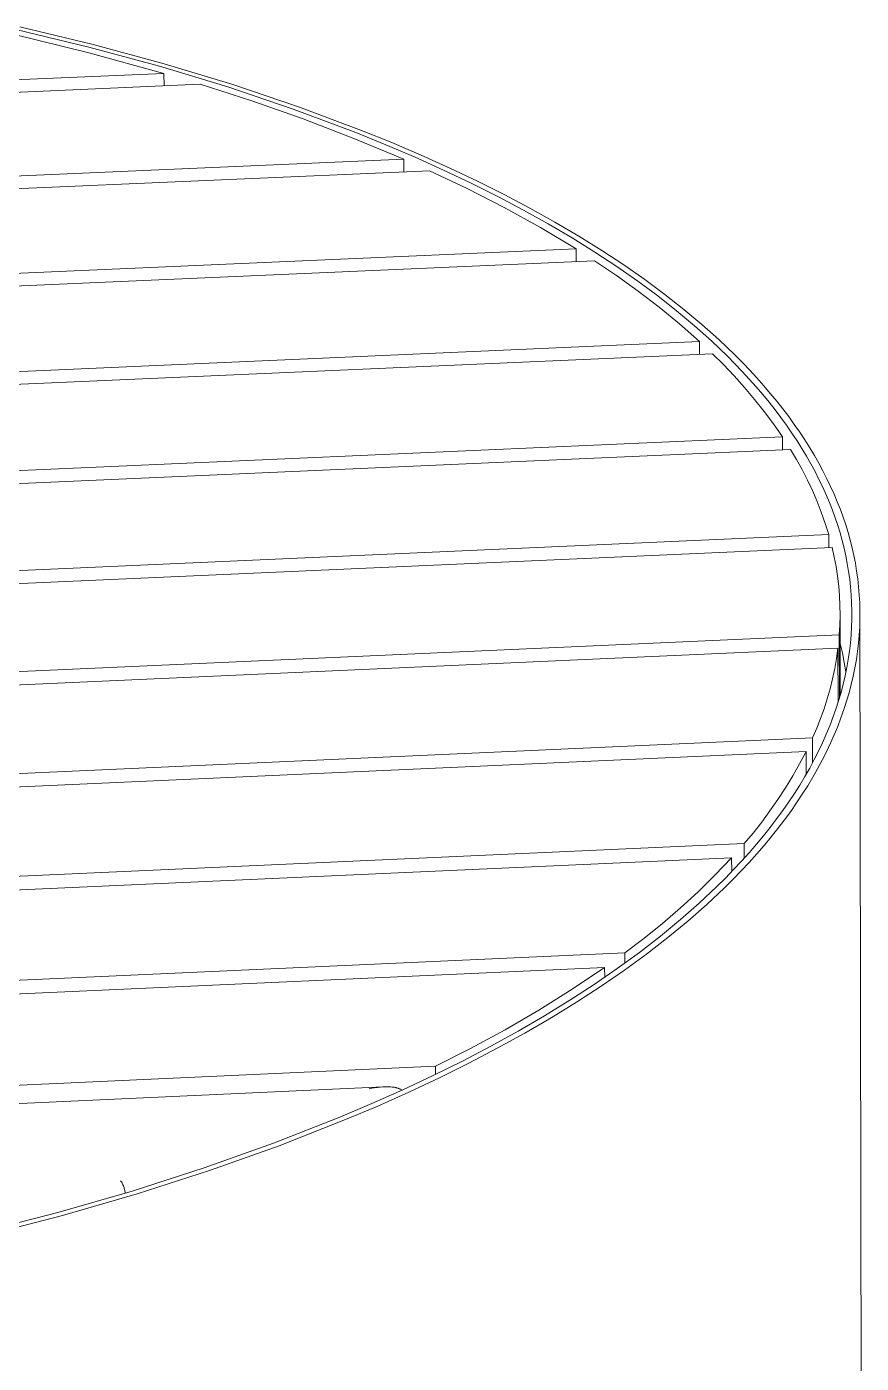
# Model space of a CAD drawing. Header units: inches. Extents: x 214 to 477, y -11 to 187.
# Drawn here: x 465.77 to 477.27, y 82.19 to 100.6 of the extents above; entities that cross this region are included whole.
import ezdxf

# ---------------------------------------------------------------- set-up
doc = ezdxf.new("R2010")
doc.units = ezdxf.units.IN
doc.layers.add('ZANO_R', color=7, linetype='Continuous', lineweight=0)

msp = doc.modelspace()

# ---------------------------------------------------------------- linework, layer by layer
at = {"layer": 'ZANO_R'}
for p, q in [((465.61946, 100.5615), (466.62382, 100.31855)), ((465.67526, 100.59854), (466.68428, 100.3545)), ((466.62569, 100.23937), (465.58368, 100.49443)), ((466.62382, 100.31855), (467.59837, 100.05412)), ((466.68428, 100.3545), (467.66335, 100.08889)), ((467.66035, 99.95595), (466.62569, 100.23937)), ((445.69055, 99.00175), (467.66035, 99.95595)), ((467.59837, 100.05412), (468.53913, 99.76904)), ((467.66035, 99.95595), (467.6616, 99.78367)), ((467.66335, 100.08889), (468.60849, 99.80254)), ((468.16125, 99.80539), (445.68425, 98.82857)), ((468.87277, 99.57672), (468.16125, 99.80539)), ((468.53913, 99.76904), (469.44232, 99.46428)), ((468.60849, 99.80254), (469.51591, 99.49642)), ((469.57767, 99.32841), (468.87277, 99.57672)), ((469.44232, 99.46428), (470.30446, 99.14101)), ((469.51591, 99.49642), (470.3821, 99.17169)), ((470.27541, 99.06065), (469.57767, 99.32841)), ((470.96546, 98.77364), (470.27541, 99.06065)), ((470.30446, 99.14101), (470.71912, 98.97281)), ((470.3821, 99.17169), (470.79872, 99.00274)), ((470.71912, 98.97281), (471.12236, 98.80048)), ((470.79872, 99.00274), (471.20386, 98.82963)), ((445.64206, 97.66868), (470.96546, 98.77364)), ((470.96546, 98.77364), (470.96638, 98.59984)), ((471.12236, 98.80048), (471.51383, 98.62418)), ((471.20386, 98.82963), (471.59719, 98.65254)), ((471.31992, 98.61527), (445.6357, 97.49389)), ((471.83718, 98.37089), (471.31992, 98.61527)), ((471.51383, 98.62418), (471.89321, 98.44411)), ((471.59719, 98.65254), (471.97837, 98.47166)), ((472.34628, 98.10993), (471.83718, 98.37089)), ((471.89321, 98.44411), (472.26021, 98.26045)), ((471.97837, 98.47166), (472.34712, 98.28717)), ((472.26021, 98.26045), (472.61456, 98.07341)), ((472.84669, 97.83268), (472.34628, 98.10993)), ((472.34712, 98.28717), (472.70316, 98.09927)), ((472.61456, 98.07341), (472.95603, 97.88317)), ((472.70316, 98.09927), (473.04627, 97.90818)), ((473.3379, 97.53942), (472.84669, 97.83268)), ((472.95603, 97.88317), (473.2844, 97.68996)), ((473.04627, 97.90818), (473.37622, 97.71409)), ((473.2844, 97.68996), (473.59948, 97.49397)), ((473.37622, 97.71409), (473.69282, 97.51721)), ((449.59978, 96.4988), (473.3379, 97.53942)), ((473.59436, 97.37526), (450.26075, 96.35175)), ((473.3379, 97.53942), (473.33857, 97.36404)), ((473.89716, 97.17198), (473.59436, 97.37526)), ((473.59948, 97.49397), (473.90112, 97.29542)), ((473.69282, 97.51721), (473.99592, 97.31776)), ((473.90112, 97.29542), (474.18918, 97.09453)), ((473.99592, 97.31776), (474.28539, 97.11595)), ((474.1932, 96.95899), (473.89716, 97.17198)), ((474.18918, 97.09453), (474.46356, 96.89149)), ((474.28539, 97.11595), (474.56111, 96.91199)), ((474.48217, 96.7365), (474.1932, 96.95899)), ((474.46356, 96.89149), (474.72418, 96.68654)), ((474.56111, 96.91199), (474.82301, 96.7061)), ((474.76378, 96.50476), (474.48217, 96.7365)), ((474.72418, 96.68654), (474.97099, 96.47988)), ((474.82301, 96.7061), (475.07104, 96.49849)), ((475.03771, 96.264), (474.76378, 96.50476)), ((474.97099, 96.47988), (475.20397, 96.27172)), ((475.07104, 96.49849), (475.30517, 96.28938)), ((475.20397, 96.27172), (475.42311, 96.06229)), ((475.30517, 96.28938), (475.5254, 96.07898)), ((453.24305, 95.30409), (475.03771, 96.264)), ((475.21682, 96.09488), (453.55346, 95.14017)), ((475.03771, 96.264), (475.03821, 96.08701)), ((475.3691, 95.94449), (475.21682, 96.09488)), ((475.51676, 95.78956), (475.3691, 95.94449)), ((475.42311, 96.06229), (475.5275, 95.95715)), ((475.5254, 96.07898), (475.63031, 95.97336)), ((475.5275, 95.95715), (475.62844, 95.85178)), ((475.63031, 95.97336), (475.73176, 95.8675)), ((475.65966, 95.63024), (475.51676, 95.78956)), ((475.62844, 95.85178), (475.72594, 95.74618)), ((475.72594, 95.74618), (475.82001, 95.6404)), ((475.73176, 95.8675), (475.82976, 95.76142)), ((475.82976, 95.76142), (475.9243, 95.65515)), ((475.79767, 95.46666), (475.65966, 95.63024)), ((475.82001, 95.6404), (475.91066, 95.53445)), ((475.91066, 95.53445), (475.99789, 95.42836)), ((475.9243, 95.65515), (476.01541, 95.54872)), ((476.01541, 95.54872), (476.10309, 95.44214)), ((475.93067, 95.29899), (475.79767, 95.46666)), ((475.99789, 95.42836), (476.08173, 95.32216)), ((476.10309, 95.44214), (476.18736, 95.33544)), ((476.05854, 95.12736), (475.93067, 95.29899)), ((476.08173, 95.32216), (476.16219, 95.21586)), ((476.16219, 95.21586), (476.23927, 95.1095)), ((476.18736, 95.33544), (476.26823, 95.22866)), ((476.26823, 95.22866), (476.34571, 95.1218)), ((476.18115, 94.95194), (476.05854, 95.12736)), ((476.23927, 95.1095), (476.31301, 95.0031)), ((476.31301, 95.0031), (476.3834, 94.89667)), ((476.34571, 95.1218), (476.41983, 95.01491)), ((476.41983, 95.01491), (476.4906, 94.90799)), ((455.0334, 94.01614), (476.18115, 94.95194)), ((476.18115, 94.95194), (476.18153, 94.7733)), ((476.3834, 94.89667), (476.45049, 94.79025)), ((476.4906, 94.90799), (476.55803, 94.80108)), ((476.55803, 94.80108), (476.62216, 94.69419)), ((476.29248, 94.77822), (455.17934, 93.84337)), ((476.37557, 94.64), (476.29248, 94.77822)), ((476.45392, 94.49904), (476.37557, 94.64)), ((476.45049, 94.79025), (476.51428, 94.68386)), ((476.51428, 94.68386), (476.57479, 94.57752)), ((476.62216, 94.69419), (476.68299, 94.58736)), ((476.52744, 94.3555), (476.45392, 94.49904)), ((476.57479, 94.57752), (476.63205, 94.47125)), ((476.63205, 94.47125), (476.68609, 94.36508)), ((476.68299, 94.58736), (476.74056, 94.4806)), ((476.74056, 94.4806), (476.79489, 94.37393)), ((476.59605, 94.20955), (476.52744, 94.3555)), ((476.68609, 94.36508), (476.73692, 94.25903)), ((476.73692, 94.25903), (476.78457, 94.15311)), ((476.79489, 94.37393), (476.846, 94.26738)), ((476.846, 94.26738), (476.89391, 94.16097)), ((476.65966, 94.06136), (476.59605, 94.20955)), ((476.7182, 93.91109), (476.65966, 94.06136)), ((476.78457, 94.15311), (476.82907, 94.04735)), ((476.89391, 94.16097), (476.93866, 94.05472)), ((476.77161, 93.75892), (476.7182, 93.91109)), ((476.82907, 94.04735), (476.87045, 93.94177)), ((476.87045, 93.94177), (476.90873, 93.83639)), ((476.93866, 94.05472), (476.98028, 93.94865)), ((476.98028, 93.94865), (477.01878, 93.84278)), ((476.81982, 93.60502), (476.77161, 93.75892)), ((476.90873, 93.83639), (476.94395, 93.73123)), ((476.94395, 93.73123), (476.97613, 93.6263)), ((477.01878, 93.84278), (477.0542, 93.73713)), ((477.0542, 93.73713), (477.08657, 93.63171)), ((455.71135, 92.66654), (476.81982, 93.60502)), ((476.81982, 93.60502), (476.82014, 93.42471)), ((476.97613, 93.6263), (477.0053, 93.52164)), ((477.0053, 93.52164), (477.03161, 93.41677)), ((477.08657, 93.63171), (477.11592, 93.52656)), ((477.11592, 93.52656), (477.1424, 93.4212)), ((476.86693, 93.42679), (455.72692, 92.48632)), ((476.89641, 93.29534), (476.86693, 93.42679)), ((477.03161, 93.41677), (477.05516, 93.31123)), ((477.1424, 93.4212), (477.16609, 93.31517)), ((476.92133, 93.16295), (476.89641, 93.29534)), ((476.94163, 93.02978), (476.92133, 93.16295)), ((477.05516, 93.31123), (477.0759, 93.20504)), ((477.0759, 93.20504), (477.09377, 93.09821)), ((477.16609, 93.31517), (477.18697, 93.20848)), ((477.18697, 93.20848), (477.20497, 93.10115)), ((476.9573, 92.89598), (476.94163, 93.02978)), ((477.09377, 93.09821), (477.10874, 92.99076)), ((477.10874, 92.99076), (477.12077, 92.88269)), ((477.20497, 93.10115), (477.22005, 92.99319)), ((477.22005, 92.99319), (477.23217, 92.88462)), ((476.96833, 92.76172), (476.9573, 92.89598)), ((477.12077, 92.88269), (477.1298, 92.77403)), ((477.1298, 92.77403), (477.1358, 92.6648)), ((477.23217, 92.88462), (477.24129, 92.77545)), ((477.24129, 92.77545), (477.24736, 92.6657)), ((476.97469, 92.62716), (476.96833, 92.76172)), ((476.97638, 92.49246), (476.97469, 92.62716)), ((477.1358, 92.6648), (477.13871, 92.555)), ((477.24736, 92.6657), (477.25033, 92.55538)), ((476.97339, 92.35778), (476.97638, 92.49246)), ((476.97657, 92.48763), (476.9768, 92.34747)), ((477.13851, 92.44465), (477.13514, 92.33379)), ((477.13871, 92.555), (477.13851, 92.44465)), ((477.25017, 92.44452), (477.24683, 92.33313)), ((477.25033, 92.55538), (477.25017, 92.44452)), ((477.25066, 92.50002), (477.26877, 80.2409)), ((455.46884, 91.26299), (476.96574, 92.22329)), ((476.96574, 92.22329), (476.97339, 92.35778)), ((476.96574, 92.22329), (476.96718, 91.35247)), ((476.9768, 92.34747), (476.97837, 91.39466)), ((477.12857, 92.22241), (477.11876, 92.11055)), ((477.13514, 92.33379), (477.12857, 92.22241)), ((477.24027, 92.22123), (477.23045, 92.10884)), ((477.24683, 92.33313), (477.24027, 92.22123)), ((476.94771, 92.04043), (455.36173, 91.07556)), ((476.92726, 91.89872), (476.94771, 92.04043)), ((476.94896, 91.2929), (476.94771, 92.04043)), ((476.9772, 92.10391), (477.00829, 91.97434)), ((477.11876, 92.11055), (477.10566, 91.99822)), ((477.23045, 92.10884), (477.21733, 91.99598)), ((476.90211, 91.75777), (476.92726, 91.89872)), ((477.00829, 91.97434), (477.03513, 91.84382)), ((477.08924, 91.88544), (477.06945, 91.77223)), ((477.10566, 91.99822), (477.08924, 91.88544)), ((477.20087, 91.88266), (477.18104, 91.76892)), ((477.21733, 91.99598), (477.20087, 91.88266)), ((476.87229, 91.61772), (476.90211, 91.75777)), ((477.03513, 91.84382), (477.05768, 91.7125)), ((477.06945, 91.77223), (477.04627, 91.65862)), ((477.18104, 91.76892), (477.1578, 91.65477)), ((476.83782, 91.47875), (476.87229, 91.61772)), ((477.01966, 91.54463), (476.98958, 91.43027)), ((477.04627, 91.65862), (477.01966, 91.54463)), ((477.1311, 91.54024), (477.10092, 91.42534)), ((477.1578, 91.65477), (477.1311, 91.54024)), ((476.75512, 91.20463), (476.79875, 91.341)), ((476.79875, 91.341), (476.83782, 91.47875)), ((476.956, 91.31558), (476.91889, 91.20057)), ((476.98958, 91.43027), (476.956, 91.31558)), ((476.97837, 91.39466), (476.97837, 91.39066)), ((477.06723, 91.3101), (477.02998, 91.19455)), ((477.10092, 91.42534), (477.06723, 91.3101)), ((476.70699, 91.06978), (476.75512, 91.20463)), ((476.91889, 91.20057), (476.87821, 91.08527)), ((477.02998, 91.19455), (476.98915, 91.0787)), ((476.59739, 90.80526), (476.65439, 90.93661)), ((476.65439, 90.93661), (476.70699, 91.06978)), ((476.83393, 90.96971), (476.78604, 90.8539)), ((476.87821, 91.08527), (476.83393, 90.96971)), ((476.94471, 90.96259), (476.89663, 90.84623)), ((476.98915, 91.0787), (476.94471, 90.96259)), ((454.13684, 89.79713), (476.59739, 90.80526)), ((476.59739, 90.80526), (476.59803, 90.46303)), ((476.78604, 90.8539), (476.73449, 90.73788)), ((476.89663, 90.84623), (476.84488, 90.72966)), ((476.5088, 90.61748), (453.78934, 89.59709)), ((476.41937, 90.44776), (476.5088, 90.61748)), ((476.5094, 90.30334), (476.5088, 90.61748)), ((476.67926, 90.62167), (476.62033, 90.50529)), ((476.73449, 90.73788), (476.67926, 90.62167)), ((476.78944, 90.61289), (476.73028, 90.49596)), ((476.84488, 90.72966), (476.78944, 90.61289)), ((476.32476, 90.28087), (476.41937, 90.44776)), ((476.55768, 90.38878), (476.49129, 90.27216)), ((476.62033, 90.50529), (476.55768, 90.38878)), ((476.66737, 90.37889), (476.6007, 90.26172)), ((476.73028, 90.49596), (476.66737, 90.37889)), ((476.22506, 90.11697), (476.32476, 90.28087)), ((476.49129, 90.27216), (476.42112, 90.15546)), ((476.6007, 90.26172), (476.53025, 90.14446)), ((476.12036, 89.95622), (476.22506, 90.11697)), ((476.34717, 90.03871), (476.26942, 89.92193)), ((476.42112, 90.15546), (476.34717, 90.03871)), ((476.45599, 90.02715), (476.37792, 89.90981)), ((476.53025, 90.14446), (476.45599, 90.02715)), ((476.01077, 89.79877), (476.12036, 89.95622)), ((476.26942, 89.92193), (476.18786, 89.80515)), ((476.37792, 89.90981), (476.29601, 89.79247)), ((475.7773, 89.49435), (475.89638, 89.64476)), ((475.89638, 89.64476), (476.01077, 89.79877)), ((476.10246, 89.68841), (476.01323, 89.57173)), ((476.18786, 89.80515), (476.10246, 89.68841)), ((476.21025, 89.67517), (476.12063, 89.55793)), ((476.29601, 89.79247), (476.21025, 89.67517)), ((475.65365, 89.34768), (475.7773, 89.49435)), ((476.01323, 89.57173), (475.92014, 89.45514)), ((476.12063, 89.55793), (476.02714, 89.44078)), ((450.64128, 88.21961), (475.65365, 89.34768)), ((475.65365, 89.34768), (475.65414, 89.14616)), ((475.82319, 89.33868), (475.72238, 89.22237)), ((475.92014, 89.45514), (475.82319, 89.33868)), ((475.92978, 89.32376), (475.82853, 89.20689)), ((476.02714, 89.44078), (475.92978, 89.32376)), ((475.48264, 89.15436), (449.84781, 87.9975)), ((475.255, 88.91676), (475.48264, 89.15436)), ((475.48313, 88.96317), (475.48264, 89.15436)), ((475.6177, 89.10624), (475.50915, 88.99033)), ((475.72339, 89.0902), (475.61436, 88.97373)), ((475.72238, 89.22237), (475.6177, 89.10624)), ((475.82853, 89.20689), (475.72339, 89.0902)), ((475.01987, 88.68656), (475.255, 88.91676)), ((475.50915, 88.99033), (475.39673, 88.87466)), ((475.61436, 88.97373), (475.50145, 88.8575)), ((475.28043, 88.75927), (475.03625, 88.52944)), ((475.38464, 88.74155), (475.13937, 88.51061)), ((475.39673, 88.87466), (475.28043, 88.75927)), ((475.50145, 88.8575), (475.38464, 88.74155)), ((474.77751, 88.46398), (475.01987, 88.68656)), ((474.52817, 88.24927), (474.77751, 88.46398)), ((475.03625, 88.52944), (474.77666, 88.30109)), ((475.13937, 88.51061), (474.87862, 88.28116)), ((474.27208, 88.04263), (474.52817, 88.24927)), ((474.77666, 88.30109), (474.50175, 88.07448)), ((474.87862, 88.28116), (474.60247, 88.05345)), ((474.00953, 87.84429), (474.27208, 88.04263)), ((474.50175, 88.07448), (474.21163, 87.84986)), ((474.60247, 88.05345), (474.31104, 87.82774)), ((434.81158, 86.06792), (474.00953, 87.84429)), ((474.21163, 87.84986), (473.90646, 87.62747)), ((474.31104, 87.82774), (474.00448, 87.60427)), ((474.00953, 87.84429), (474.01002, 87.70147)), ((473.73234, 87.64428), (435.1609, 85.8952)), ((473.28367, 87.34339), (473.73234, 87.64428)), ((473.90646, 87.62747), (473.58642, 87.40758)), ((473.73284, 87.50661), (473.73234, 87.64428)), ((474.00448, 87.60427), (473.68298, 87.38331)), ((472.82592, 87.05649), (473.28367, 87.34339)), ((473.58642, 87.40758), (473.25172, 87.19043)), ((473.68298, 87.38331), (473.34676, 87.1651)), ((473.25172, 87.19043), (472.90263, 86.97627)), ((473.34676, 87.1651), (472.99606, 86.94989)), ((472.35953, 86.78388), (472.82592, 87.05649)), ((472.90263, 86.97627), (472.53943, 86.76532)), ((472.99606, 86.94989), (472.63117, 86.73792)), ((471.88495, 86.52579), (472.35953, 86.78388)), ((472.53943, 86.76532), (472.16242, 86.55784)), ((472.63117, 86.73792), (472.25242, 86.52942)), ((471.40262, 86.28248), (471.88495, 86.52579)), ((472.16242, 86.55784), (471.77196, 86.35405)), ((472.25242, 86.52942), (471.86014, 86.32463)), ((471.77196, 86.35405), (471.36841, 86.15418)), ((437.97716, 84.76037), (471.40262, 86.28248)), ((471.36841, 86.15418), (470.95219, 85.95843)), ((471.40262, 86.28248), (471.40319, 86.171)), ((471.86014, 86.32463), (471.45471, 86.12377)), ((438.78903, 84.54493), (470.68499, 85.99861)), ((470.48954, 85.97256), (470.52638, 85.98013)), ((470.52638, 85.98013), (470.56345, 85.98643)), ((470.56345, 85.98643), (470.60072, 85.99148)), ((470.60072, 85.99148), (470.63814, 85.99525)), ((470.63814, 85.99525), (470.67566, 85.99775)), ((470.67566, 85.99775), (470.71325, 85.99897)), ((470.71325, 85.99897), (470.75086, 85.99891)), ((470.75086, 85.99891), (470.78844, 85.99758)), ((470.80432, 85.9961), (470.78844, 85.99758)), ((470.82016, 85.99417), (470.80432, 85.9961)), ((470.82016, 85.99417), (470.82859, 85.99329)), ((470.82859, 85.99329), (470.83698, 85.99214)), ((470.83698, 85.99214), (470.84534, 85.99069)), ((470.84534, 85.99069), (470.85363, 85.98897)), ((470.85363, 85.98897), (470.86187, 85.98697)), ((470.86187, 85.98697), (470.87003, 85.98469)), ((470.87003, 85.98469), (470.87812, 85.98214)), ((470.87812, 85.98214), (470.88611, 85.97932)), ((470.88611, 85.97932), (470.894, 85.97623)), ((470.894, 85.97623), (470.90178, 85.97288)), ((470.90178, 85.97288), (470.90945, 85.96926)), ((470.90945, 85.96926), (470.91699, 85.96539)), ((470.91699, 85.96539), (470.92439, 85.96127)), ((470.92439, 85.96127), (470.93165, 85.9569)), ((471.45471, 86.12377), (471.03654, 85.92706)), ((470.95219, 85.95843), (470.52372, 85.76702)), ((471.03654, 85.92706), (470.60606, 85.73471)), ((470.93165, 85.9569), (470.93876, 85.95228)), ((470.52372, 85.76702), (470.08346, 85.58014)), ((470.60606, 85.73471), (470.16373, 85.54691)), ((470.08346, 85.58014), (469.1695, 85.22073)), ((470.16373, 85.54691), (469.24546, 85.18573)), ((469.1695, 85.22073), (468.21442, 84.88158)), ((469.24546, 85.18573), (468.28585, 84.84489)), ((468.21442, 84.88158), (467.22259, 84.56387)), ((467.06342, 84.70583), (467.07062, 84.69483)), ((467.07062, 84.69483), (467.07744, 84.68358)), ((467.07744, 84.68358), (467.08386, 84.67211)), ((467.08386, 84.67211), (467.08989, 84.66043)), ((468.28585, 84.84489), (467.2893, 84.52561)), ((467.22259, 84.56387), (466.19865, 84.2686)), ((467.2893, 84.52561), (466.26047, 84.22887)), ((467.08989, 84.66043), (467.09552, 84.64854)), ((467.09552, 84.64854), (467.10074, 84.63648)), ((467.10074, 84.63648), (467.10554, 84.62423)), ((467.10554, 84.62423), (467.10991, 84.61184)), ((467.10991, 84.61184), (467.11386, 84.5993)), ((467.11386, 84.5993), (467.11738, 84.58663)), ((467.11738, 84.58663), (467.12047, 84.57384)), ((467.12047, 84.57384), (467.12311, 84.56097)), ((467.12311, 84.56097), (467.12531, 84.548)), ((467.12531, 84.548), (467.12707, 84.53497)), ((466.19865, 84.2686), (465.14737, 83.99657)), ((466.26047, 84.22887), (465.20415, 83.95549)), ((465.76894, 84.15423), (465.76904, 84.1538))]:
    msp.add_line(p, q, dxfattribs=at)

doc.saveas('drawing.dxf')
